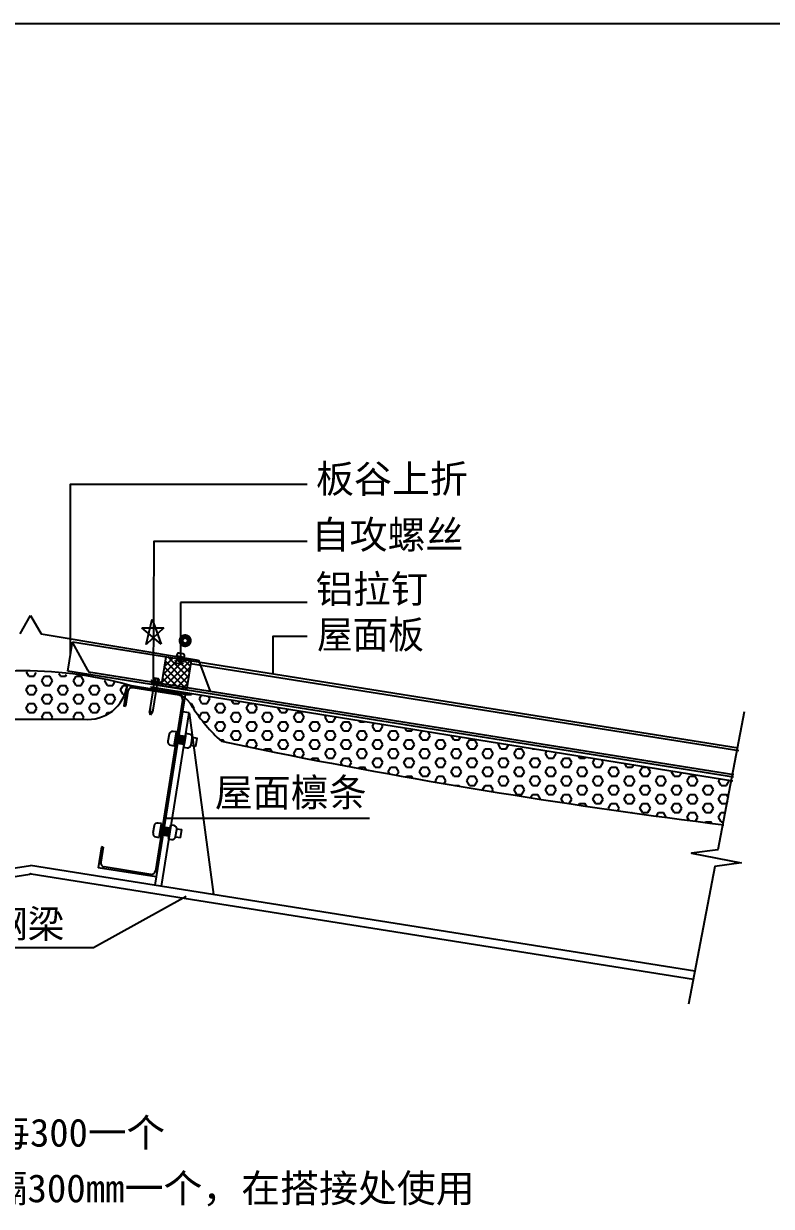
# Model space of a CAD drawing. Extents: x 1680110 to 2520911, y 137232 to 777463.
# Drawn here: x 2383927 to 2390605, y 189677 to 200232 of the extents above; entities that cross this region are included whole.
import ezdxf
from ezdxf.enums import TextEntityAlignment as Align

# ---------------------------------------------------------------- set-up
doc = ezdxf.new("R2010")
doc.units = 0
doc.header["$LTSCALE"] = 1000
doc.header["$MEASUREMENT"] = 0
doc.linetypes.add('17', pattern=[549.31636, 366.210907, -183.105453])
for name, color, linetype in [('2048', 7, 'Continuous'), ('PUB_TEXT', 7, 'Continuous'), ('图框外框__细线', 253, 'Continuous'), ('尺寸线及数字', 7, 'Continuous'), ('层1000', 7, 'Continuous'), ('折断线', 7, 'Continuous')]:
    doc.layers.add(name, color=color, linetype=linetype)
doc.styles.add('宋体', font='')
doc.styles.get('宋体').set_extended_font_data('NSimSun')

# ---------------------------------------------------------------- blocks, each defined once
blk = doc.blocks.new('jxchzewdsf')
at = {"layer": '2048'}
for p, q in [((683972, 86673.1), (682841.9, 86673.1)), ((682841.9, 86673.1), (682841.9, 86171.6)), ((681835.6, 86060.3), (681877, 86319.6)), ((687821.5, 85373.5), (681877, 86319.6)), ((687780, 85114.5), (681835.6, 86060.3)), ((682708.2, 84749.4), (684530, 84749.4)), ((682065.2, 83594.7), (682892.1, 84053.6)), ((681048.4, 83594.7), (682065.2, 83594.7))]:
    blk.add_line(p, q, dxfattribs=at)
at = {"layer": '2048', "color": 1}
for p, q in [((681408.6, 86395.4), (681502.7, 86557.4)), ((681502.7, 86557.4), (681596.7, 86395.4)), ((681596.7, 86395.4), (683001.5, 86161.1)), ((683001.5, 86161.1), (683107.5, 85880.6))]:
    blk.add_line(p, q, dxfattribs=at)
at = {"layer": '2048', "color": 6}
for p, q in [((682535.4, 86300.1), (682589.5, 86525.5)), ((682589.5, 86525.5), (682670.7, 86301.6)), ((682495.7, 86448.1), (682693.5, 86448.1)), ((682670.7, 86301.6), (682497.9, 86447.8)), ((682693.5, 86448.1), (682535.4, 86300.1)), ((681487.9, 86016.5), (681467.1, 86052)), ((681534.7, 86016.5), (681554.1, 86050.4)), ((681768.9, 86016.5), (681755.6, 86039.1)), ((681815.7, 86016.5), (681825.1, 86032.9)), ((681464.5, 85894.7), (681487.9, 85935.3)), ((681487.9, 86016.5), (681534.7, 86016.5)), ((681487.9, 85935.3), (681534.7, 85935.3)), ((681558.2, 85894.7), (681534.7, 85935.3)), ((681604.6, 85975.9), (681628.2, 86016.5)), ((681628.2, 85935.3), (681604.6, 85975.9)), ((681628.2, 86016.5), (681675.1, 86016.5)), ((681628.2, 85935.3), (681675.1, 85935.3)), ((681698.4, 85975.9), (681675.1, 86016.5)), ((681675.1, 85935.3), (681698.4, 85975.9)), ((681745.4, 85894.7), (681768.9, 85935.3)), ((681768.9, 86016.5), (681815.7, 86016.5)), ((681768.9, 85935.3), (681815.7, 85935.3)), ((681839, 85894.7), (681815.7, 85935.3)), ((681885.9, 85975.9), (681909.2, 86016.5)), ((681909.2, 85935.3), (681885.9, 85975.9)), ((681909.2, 86016.5), (681956.1, 86016.5)), ((681909.2, 85935.3), (681956.1, 85935.3)), ((681979.6, 85975.9), (681956.1, 86016.5)), ((681956.1, 85935.3), (681979.6, 85975.9)), ((682026.5, 85894.7), (682049.9, 85935.3)), ((682049.9, 85935.3), (682096.7, 85935.3)), ((682120.2, 85894.7), (682096.7, 85935.3)), ((682166.9, 85975.9), (682170.9, 85982.4)), ((682190.2, 85935.3), (682166.9, 85975.9)), ((682190.2, 85935.3), (682237.2, 85935.3)), ((682237.2, 85935.3), (682254.6, 85965.3)), ((682307.5, 85894.7), (682331, 85935.3)), ((682331, 85935.3), (682365.7, 85935.3)), ((681487.9, 85854.1), (681464.5, 85894.7)), ((681487.9, 85854.1), (681534.7, 85854.1)), ((681534.7, 85854.1), (681558.2, 85894.7)), ((681604.6, 85813.4), (681628.2, 85854.1)), ((681628.2, 85854.1), (681675.1, 85854.1)), ((681698.4, 85813.4), (681675.1, 85854.1)), ((681768.9, 85854.1), (681745.4, 85894.7)), ((681768.9, 85854.1), (681815.7, 85854.1)), ((681815.7, 85854.1), (681839, 85894.7)), ((681885.9, 85813.4), (681909.2, 85854.1)), ((681909.2, 85854.1), (681956.1, 85854.1)), ((681979.6, 85813.4), (681956.1, 85854.1)), ((682049.9, 85854.1), (682026.5, 85894.7)), ((682049.9, 85854.1), (682096.7, 85854.1)), ((682096.7, 85854.1), (682120.2, 85894.7)), ((682166.9, 85813.4), (682190.2, 85854.1)), ((682190.2, 85854.1), (682237.2, 85854.1)), ((682260.6, 85813.4), (682237.2, 85854.1)), ((682331, 85854.1), (682307.5, 85894.7)), ((682331, 85854.1), (682344.5, 85854.1)), ((687773.4, 85080.8), (682574, 85920.4)), ((682682.5, 85894.7), (682677.4, 85903.6)), ((682677.7, 85886.9), (682682.5, 85894.7)), ((682893.1, 85854.1), (682883.6, 85870.3)), ((682893.1, 85854.1), (682939.9, 85854.1)), ((682939.9, 85854.1), (682943.6, 85860.6)), ((683010.4, 85813.4), (683029.4, 85846.8)), ((683104.1, 85813.4), (683090.2, 85836.9)), ((681464.5, 85732.2), (681487.9, 85772.8)), ((681487.9, 85691.8), (681464.5, 85732.2)), ((681487.9, 85772.8), (681534.7, 85772.8)), ((681558.2, 85732.2), (681534.7, 85772.8)), ((681534.7, 85691.8), (681558.2, 85732.2)), ((681628.2, 85772.8), (681604.6, 85813.4)), ((681628.2, 85772.8), (681675.1, 85772.8)), ((681675.1, 85772.8), (681698.4, 85813.4)), ((681745.4, 85732.2), (681768.9, 85772.8)), ((681768.9, 85691.8), (681745.4, 85732.2)), ((681768.9, 85772.8), (681815.7, 85772.8)), ((681839, 85732.2), (681815.7, 85772.8)), ((681815.7, 85691.8), (681839, 85732.2)), ((681909.2, 85772.8), (681885.9, 85813.4)), ((681909.2, 85772.8), (681956.1, 85772.8)), ((681956.1, 85772.8), (681979.6, 85813.4)), ((682026.5, 85732.2), (682049.9, 85772.8)), ((682049.9, 85691.8), (682026.5, 85732.2)), ((682049.9, 85772.8), (682096.7, 85772.8)), ((682120.2, 85732.2), (682096.7, 85772.8)), ((682096.7, 85691.8), (682120.2, 85732.2)), ((682190.2, 85772.8), (682166.9, 85813.4)), ((682190.2, 85772.8), (682237.2, 85772.8)), ((682237.2, 85772.8), (682260.6, 85813.4)), ((682930, 85772.8), (682939.9, 85772.8)), ((682963.5, 85732.2), (682939.9, 85772.8)), ((682959.5, 85725.4), (682963.5, 85732.2)), ((683033.6, 85772.8), (683010.4, 85813.4)), ((683033.6, 85772.8), (683080.6, 85772.8)), ((683080.6, 85772.8), (683104.1, 85813.4)), ((683151, 85732.2), (683174.4, 85772.8)), ((683174.4, 85691.8), (683151, 85732.2)), ((683174.4, 85772.8), (683221.1, 85772.8)), ((683244.5, 85732.2), (683221.1, 85772.8)), ((683221.1, 85691.8), (683244.5, 85732.2)), ((683314.9, 85772.8), (683297.2, 85803.6)), ((683314.9, 85772.8), (683361.7, 85772.8)), ((683361.7, 85772.8), (683372.4, 85791.6)), ((683432, 85732.2), (683455.5, 85772.8)), ((683455.5, 85691.8), (683432, 85732.2)), ((683455.5, 85772.8), (683486.7, 85772.8)), ((683502.4, 85691.8), (683525.7, 85732.2)), ((683525.7, 85732.2), (683503.9, 85770)), ((683713, 85732.2), (683715.2, 85736)), ((683736.5, 85691.8), (683713, 85732.2)), ((683783.4, 85691.8), (683800.7, 85722.1)), ((681487.9, 85691.8), (681534.7, 85691.8)), ((681604.6, 85651.2), (681628.2, 85691.8)), ((681615.2, 85633.2), (681604.6, 85651.2)), ((681628.2, 85691.8), (681675.1, 85691.8)), ((681698.4, 85651.2), (681675.1, 85691.8)), ((681688.2, 85633.2), (681698.4, 85651.2)), ((681768.9, 85691.8), (681815.7, 85691.8)), ((681885.9, 85651.2), (681909.2, 85691.8)), ((681896.1, 85633.2), (681885.9, 85651.2)), ((681909.2, 85691.8), (681956.1, 85691.8)), ((681979.6, 85651.2), (681956.1, 85691.8)), ((681969.2, 85633.3), (681979.6, 85651.2)), ((682049.9, 85691.8), (682096.7, 85691.8)), ((682178.2, 85670.7), (682190.2, 85691.8)), ((682190.2, 85691.8), (682213.7, 85691.8)), ((683010.6, 85652.1), (683033.6, 85691.8)), ((683033.6, 85691.8), (683080.6, 85691.8)), ((683043, 85610.6), (683080.6, 85610.6)), ((683104.1, 85651.2), (683080.6, 85691.8)), ((683080.6, 85610.6), (683104.1, 85651.2)), ((683151, 85569.9), (683174.4, 85610.6)), ((683174.4, 85691.8), (683221.1, 85691.8)), ((683174.4, 85610.6), (683221.1, 85610.6)), ((683244.5, 85569.9), (683221.1, 85610.6)), ((683291.4, 85651.2), (683314.9, 85691.8)), ((683314.9, 85610.6), (683291.4, 85651.2)), ((683314.9, 85691.8), (683361.7, 85691.8)), ((683314.9, 85610.6), (683361.7, 85610.6)), ((683385.1, 85651.2), (683361.7, 85691.8)), ((683361.7, 85610.6), (683385.1, 85651.2)), ((683432, 85569.9), (683455.5, 85610.6)), ((683455.5, 85691.8), (683502.4, 85691.8)), ((683455.5, 85610.6), (683502.4, 85610.6)), ((683525.7, 85569.9), (683502.4, 85610.6)), ((683572.6, 85651.2), (683595.9, 85691.8)), ((683595.9, 85610.6), (683572.6, 85651.2)), ((683595.9, 85691.8), (683642.7, 85691.8)), ((683595.9, 85610.6), (683642.7, 85610.6)), ((683666.2, 85651.2), (683642.7, 85691.8)), ((683642.7, 85610.6), (683666.2, 85651.2)), ((683713, 85569.9), (683736.5, 85610.6)), ((683736.5, 85691.8), (683783.4, 85691.8)), ((683736.5, 85610.6), (683783.4, 85610.6)), ((683806.7, 85569.9), (683783.4, 85610.6)), ((683853.6, 85651.2), (683877, 85691.8)), ((683877, 85610.6), (683853.6, 85651.2)), ((683877, 85691.8), (683923.7, 85691.8)), ((683877, 85610.6), (683923.7, 85610.6)), ((683947.2, 85651.2), (683923.7, 85691.8)), ((683923.7, 85610.6), (683947.2, 85651.2)), ((683994.1, 85569.9), (684017.5, 85610.6)), ((684017.5, 85610.6), (684064.5, 85610.6)), ((684087.9, 85569.9), (684064.5, 85610.6)), ((684134.7, 85651.2), (684143.6, 85666.8)), ((684158.2, 85610.6), (684134.7, 85651.2)), ((684158.2, 85610.6), (684205, 85610.6)), ((684205, 85610.6), (684228.2, 85651.2)), ((684228.2, 85651.2), (684227.1, 85653.3)), ((684275.1, 85569.9), (684298.4, 85610.6)), ((684298.4, 85610.6), (684345.4, 85610.6)), ((684368.9, 85569.9), (684345.4, 85610.6)), ((684439.1, 85610.6), (684433.6, 85619.9)), ((684439.1, 85610.6), (684485.9, 85610.6)), ((684485.9, 85610.6), (684486.5, 85611.4)), ((683174.4, 85529.4), (683151, 85569.9)), ((683174.4, 85529.4), (683221.1, 85529.4)), ((683221.1, 85529.4), (683244.5, 85569.9)), ((683291.4, 85488.8), (683314.9, 85529.4)), ((683314.9, 85529.4), (683361.7, 85529.4)), ((683385.1, 85488.8), (683361.7, 85529.4)), ((683455.5, 85529.4), (683432, 85569.9)), ((683455.5, 85529.4), (683502.4, 85529.4)), ((683502.4, 85529.4), (683525.7, 85569.9)), ((683572.6, 85488.8), (683595.9, 85529.4)), ((683595.9, 85529.4), (683642.7, 85529.4)), ((683666.2, 85488.8), (683642.7, 85529.4)), ((683736.5, 85529.4), (683713, 85569.9)), ((683736.5, 85529.4), (683783.4, 85529.4)), ((683783.4, 85529.4), (683806.7, 85569.9)), ((683853.6, 85488.8), (683877, 85529.4)), ((683877, 85529.4), (683923.7, 85529.4)), ((683947.2, 85488.8), (683923.7, 85529.4)), ((684017.5, 85529.4), (683994.1, 85569.9)), ((684017.5, 85529.4), (684064.5, 85529.4)), ((684064.5, 85529.4), (684087.9, 85569.9)), ((684134.7, 85488.8), (684158.2, 85529.4)), ((684158.2, 85529.4), (684205, 85529.4)), ((684228.2, 85488.8), (684205, 85529.4)), ((684298.4, 85529.4), (684275.1, 85569.9)), ((684298.4, 85529.4), (684345.4, 85529.4)), ((684345.4, 85529.4), (684368.9, 85569.9)), ((684415.7, 85488.8), (684439.1, 85529.4)), ((684439.1, 85529.4), (684485.9, 85529.4)), ((684509.2, 85488.8), (684485.9, 85529.4)), ((684556.1, 85569.9), (684572.2, 85597.7)), ((684579.6, 85529.4), (684556.1, 85569.9)), ((684579.6, 85529.4), (684626.5, 85529.4)), ((684626.5, 85529.4), (684649.9, 85569.9)), ((684649.9, 85569.9), (684640.2, 85586.4)), ((684696.7, 85488.8), (684720.2, 85529.4)), ((684720.2, 85529.4), (684767.1, 85529.4)), ((684790.5, 85488.8), (684767.1, 85529.4)), ((684860.9, 85529.4), (684847, 85553.2)), ((684860.9, 85529.4), (684907.7, 85529.4)), ((684907.7, 85529.4), (684914.9, 85542.2)), ((684977.7, 85488.8), (685000.7, 85528.3)), ((685071.5, 85488.8), (685053.7, 85519.9)), ((683194.2, 85448.4), (683221.1, 85448.4)), ((683230.6, 85432.1), (683221.1, 85448.4)), ((683314.9, 85448.4), (683291.4, 85488.8)), ((683314.9, 85448.4), (683361.7, 85448.4)), ((683361.7, 85448.4), (683385.1, 85488.8)), ((683432, 85407.8), (683455.5, 85448.4)), ((683443.6, 85387.6), (683432, 85407.8)), ((683455.5, 85448.4), (683502.4, 85448.4)), ((683525.7, 85407.8), (683502.4, 85448.4)), ((683506.4, 85374.6), (683525.7, 85407.8)), ((683595.9, 85448.4), (683572.6, 85488.8)), ((683595.9, 85448.4), (683642.7, 85448.4)), ((683642.7, 85448.4), (683666.2, 85488.8)), ((683713, 85407.8), (683736.5, 85448.4)), ((683736.5, 85367.2), (683713, 85407.8)), ((683736.5, 85448.4), (683783.4, 85448.4)), ((683806.7, 85407.8), (683783.4, 85448.4)), ((683783.4, 85367.2), (683806.7, 85407.8)), ((683877, 85448.4), (683853.6, 85488.8)), ((683877, 85448.4), (683923.7, 85448.4)), ((683923.7, 85448.4), (683947.2, 85488.8)), ((683994.1, 85407.8), (684017.5, 85448.4)), ((684017.5, 85367.2), (683994.1, 85407.8)), ((684017.5, 85448.4), (684064.5, 85448.4)), ((684087.9, 85407.8), (684064.5, 85448.4)), ((684064.5, 85367.2), (684087.9, 85407.8)), ((684158.2, 85448.4), (684134.7, 85488.8)), ((684158.2, 85448.4), (684205, 85448.4)), ((684205, 85448.4), (684228.2, 85488.8)), ((684275.1, 85407.8), (684298.4, 85448.4)), ((684298.4, 85367.2), (684275.1, 85407.8)), ((684298.4, 85448.4), (684345.4, 85448.4)), ((684368.9, 85407.8), (684345.4, 85448.4)), ((684345.4, 85367.2), (684368.9, 85407.8)), ((684439.1, 85448.4), (684415.7, 85488.8)), ((684439.1, 85448.4), (684485.9, 85448.4)), ((684485.9, 85448.4), (684509.2, 85488.8)), ((684556.1, 85407.8), (684579.6, 85448.4)), ((684579.6, 85367.2), (684556.1, 85407.8)), ((684579.6, 85448.4), (684626.5, 85448.4)), ((684649.9, 85407.8), (684626.5, 85448.4)), ((684626.5, 85367.2), (684649.9, 85407.8)), ((684720.2, 85448.4), (684696.7, 85488.8)), ((684720.2, 85448.4), (684767.1, 85448.4)), ((684767.1, 85448.4), (684790.5, 85488.8)), ((684837.4, 85407.8), (684860.9, 85448.4)), ((684860.9, 85367.2), (684837.4, 85407.8)), ((684860.9, 85448.4), (684907.7, 85448.4)), ((684931, 85407.8), (684907.7, 85448.4)), ((684907.7, 85367.2), (684931, 85407.8)), ((685001.2, 85448.4), (684977.7, 85488.8)), ((685001.2, 85448.4), (685048.1, 85448.4)), ((685048.1, 85448.4), (685071.5, 85488.8)), ((685118.5, 85407.8), (685141.9, 85448.4)), ((685141.9, 85367.2), (685118.5, 85407.8)), ((685141.9, 85448.4), (685188.7, 85448.4)), ((685212.2, 85407.8), (685188.7, 85448.4)), ((685188.7, 85367.2), (685212.2, 85407.8)), ((685282.5, 85448.4), (685260.4, 85486.4)), ((685282.5, 85448.4), (685329.1, 85448.4)), ((685329.1, 85448.4), (685343.5, 85473.1)), ((685399.7, 85407.8), (685422.9, 85448.4)), ((685422.9, 85367.2), (685399.7, 85407.8)), ((685422.9, 85448.4), (685470, 85448.4)), ((685493.5, 85407.8), (685470, 85448.4)), ((685470, 85367.2), (685493.5, 85407.8)), ((685680.6, 85407.8), (685686.2, 85417.7)), ((685704.1, 85367.2), (685680.6, 85407.8)), ((685751, 85367.2), (685772, 85404.1)), ((683590.2, 85357.2), (683595.9, 85367.2)), ((683595.9, 85367.2), (683642.7, 85367.2)), ((683656.6, 85343.3), (683642.7, 85367.2)), ((683736.5, 85367.2), (683783.4, 85367.2)), ((683853.6, 85326.6), (683877, 85367.2)), ((683868.1, 85301.2), (683853.6, 85326.6)), ((683877, 85367.2), (683923.7, 85367.2)), ((683947.2, 85326.6), (683923.7, 85367.2)), ((683926.2, 85290), (683947.2, 85326.6)), ((684017.5, 85367.2), (684064.5, 85367.2)), ((684134.7, 85326.6), (684158.2, 85367.2)), ((684158.2, 85286), (684134.7, 85326.6)), ((684158.2, 85367.2), (684205, 85367.2)), ((684228.2, 85326.6), (684205, 85367.2)), ((684205, 85286), (684228.2, 85326.6)), ((684298.4, 85367.2), (684345.4, 85367.2)), ((684415.7, 85326.6), (684439.1, 85367.2)), ((684439.1, 85286), (684415.7, 85326.6)), ((684439.1, 85367.2), (684485.9, 85367.2)), ((684509.2, 85326.6), (684485.9, 85367.2)), ((684485.9, 85286), (684509.2, 85326.6)), ((684579.6, 85367.2), (684626.5, 85367.2)), ((684696.7, 85326.6), (684720.2, 85367.2)), ((684720.2, 85286), (684696.7, 85326.6)), ((684720.2, 85367.2), (684767.1, 85367.2)), ((684790.5, 85326.6), (684767.1, 85367.2)), ((684767.1, 85286), (684790.5, 85326.6)), ((684860.9, 85367.2), (684907.7, 85367.2)), ((684977.7, 85326.6), (685001.2, 85367.2)), ((685001.2, 85286), (684977.7, 85326.6)), ((685001.2, 85367.2), (685048.1, 85367.2)), ((685071.5, 85326.6), (685048.1, 85367.2)), ((685048.1, 85286), (685071.5, 85326.6)), ((685141.9, 85367.2), (685188.7, 85367.2)), ((685259, 85326.6), (685282.5, 85367.2)), ((685282.5, 85286), (685259, 85326.6)), ((685282.5, 85367.2), (685329.1, 85367.2)), ((685352.7, 85326.6), (685329.1, 85367.2)), ((685329.1, 85286), (685352.7, 85326.6)), ((685422.9, 85367.2), (685470, 85367.2)), ((685540.2, 85326.6), (685563.7, 85367.2)), ((685563.7, 85286), (685540.2, 85326.6)), ((685563.7, 85367.2), (685610.4, 85367.2)), ((685633.6, 85326.6), (685610.4, 85367.2)), ((685610.4, 85286), (685633.6, 85326.6)), ((685704.1, 85367.2), (685751, 85367.2)), ((685821.1, 85326.6), (685844.5, 85367.2)), ((685844.5, 85286), (685821.1, 85326.6)), ((685844.5, 85367.2), (685891.4, 85367.2)), ((685914.9, 85326.6), (685891.4, 85367.2)), ((685891.4, 85286), (685914.9, 85326.6)), ((685985.1, 85367.2), (685983.6, 85369.7)), ((685985.1, 85367.2), (685999.2, 85367.2)), ((686102.4, 85326.6), (686114.9, 85348.5)), ((686125.7, 85286), (686102.4, 85326.6)), ((686172.5, 85286), (686195.9, 85326.6)), ((686195.9, 85326.6), (686190.2, 85336.4)), ((686406.7, 85286), (686397, 85303.1)), ((686453.6, 85286), (686457.7, 85293.1)), ((684010.4, 85273.9), (684017.5, 85286)), ((684017.5, 85286), (684064.5, 85286)), ((684079.1, 85260.6), (684064.5, 85286)), ((684158.2, 85286), (684205, 85286)), ((684275.1, 85245.4), (684298.4, 85286)), ((684289.5, 85220.8), (684275.1, 85245.4)), ((684298.4, 85286), (684345.4, 85286)), ((684368.9, 85245.4), (684345.4, 85286)), ((684348.4, 85209.8), (684368.9, 85245.4)), ((684432.9, 85194.2), (684439.1, 85204.9)), ((684439.1, 85286), (684485.9, 85286)), ((684439.1, 85204.9), (684485.9, 85204.9)), ((684499.2, 85182.2), (684485.9, 85204.9)), ((684556.1, 85245.4), (684579.6, 85286)), ((684579.6, 85204.9), (684556.1, 85245.4)), ((684579.6, 85286), (684626.5, 85286)), ((684579.6, 85204.9), (684626.5, 85204.9)), ((684649.9, 85245.4), (684626.5, 85286)), ((684626.5, 85204.9), (684649.9, 85245.4)), ((684696.7, 85164.4), (684720.2, 85204.9)), ((684720.2, 85286), (684767.1, 85286)), ((684720.2, 85204.9), (684767.1, 85204.9)), ((684790.5, 85164.4), (684767.1, 85204.9)), ((684837.4, 85245.4), (684860.9, 85286)), ((684860.9, 85204.9), (684837.4, 85245.4)), ((684860.9, 85286), (684907.7, 85286)), ((684860.9, 85204.9), (684907.7, 85204.9)), ((684931, 85245.4), (684907.7, 85286)), ((684907.7, 85204.9), (684931, 85245.4)), ((684977.7, 85164.4), (685001.2, 85204.9)), ((685001.2, 85286), (685048.1, 85286)), ((685001.2, 85204.9), (685048.1, 85204.9)), ((685071.5, 85164.4), (685048.1, 85204.9)), ((685118.5, 85245.4), (685141.9, 85286)), ((685141.9, 85204.9), (685118.5, 85245.4)), ((685141.9, 85286), (685188.7, 85286)), ((685141.9, 85204.9), (685188.7, 85204.9)), ((685212.2, 85245.4), (685188.7, 85286)), ((685188.7, 85204.9), (685212.2, 85245.4)), ((685259, 85164.4), (685282.5, 85204.9)), ((685282.5, 85286), (685329.1, 85286)), ((685282.5, 85204.9), (685329.1, 85204.9)), ((685352.7, 85164.4), (685329.1, 85204.9)), ((685399.7, 85245.4), (685422.9, 85286)), ((685422.9, 85204.9), (685399.7, 85245.4)), ((685422.9, 85286), (685470, 85286)), ((685422.9, 85204.9), (685470, 85204.9)), ((685493.5, 85245.4), (685470, 85286)), ((685470, 85204.9), (685493.5, 85245.4)), ((685540.2, 85164.4), (685563.7, 85204.9)), ((685563.7, 85286), (685610.4, 85286)), ((685563.7, 85204.9), (685610.4, 85204.9)), ((685633.6, 85164.4), (685610.4, 85204.9)), ((685680.6, 85245.4), (685704.1, 85286)), ((685704.1, 85204.9), (685680.6, 85245.4)), ((685704.1, 85286), (685751, 85286)), ((685704.1, 85204.9), (685751, 85204.9)), ((685774.4, 85245.4), (685751, 85286)), ((685751, 85204.9), (685774.4, 85245.4)), ((685821.1, 85164.4), (685844.5, 85204.9)), ((685844.5, 85286), (685891.4, 85286)), ((685844.5, 85204.9), (685891.4, 85204.9)), ((685914.9, 85164.4), (685891.4, 85204.9)), ((685961.7, 85245.4), (685985.1, 85286)), ((685985.1, 85204.9), (685961.7, 85245.4)), ((685985.1, 85286), (686032, 85286)), ((685985.1, 85204.9), (686032, 85204.9)), ((686055.5, 85245.4), (686032, 85286)), ((686032, 85204.9), (686055.5, 85245.4)), ((686102.4, 85164.4), (686125.7, 85204.9)), ((686125.7, 85286), (686172.5, 85286)), ((686125.7, 85204.9), (686172.5, 85204.9)), ((686195.9, 85164.4), (686172.5, 85204.9)), ((686242.7, 85245.4), (686266.2, 85286)), ((686266.2, 85204.9), (686242.7, 85245.4)), ((686266.2, 85286), (686313, 85286)), ((686266.2, 85204.9), (686313, 85204.9)), ((686336.5, 85245.4), (686313, 85286)), ((686313, 85204.9), (686336.5, 85245.4)), ((686383.4, 85164.4), (686406.7, 85204.9)), ((686406.7, 85286), (686453.6, 85286)), ((686406.7, 85204.9), (686453.6, 85204.9)), ((686477, 85164.4), (686453.6, 85204.9)), ((686523.7, 85245.4), (686543.5, 85279.3)), ((686547.4, 85204.9), (686523.7, 85245.4)), ((686547.4, 85204.9), (686594.2, 85204.9)), ((686594.2, 85204.9), (686617.5, 85245.4)), ((686617.5, 85245.4), (686603.6, 85269.7)), ((686664.5, 85164.4), (686687.9, 85204.9)), ((686687.9, 85204.9), (686734.7, 85204.9)), ((686758.2, 85164.4), (686734.7, 85204.9)), ((686828.5, 85204.9), (686810.4, 85236.4)), ((686828.5, 85204.9), (686875.1, 85204.9)), ((686875.1, 85204.9), (686886.2, 85223.9)), ((686945.4, 85164.4), (686968.9, 85204.9)), ((686968.9, 85204.9), (687004.1, 85204.9)), ((687039.1, 85164.4), (687016.9, 85202.8)), ((684708.4, 85144.2), (684696.7, 85164.4)), ((684772.2, 85132.8), (684790.5, 85164.4)), ((684857.2, 85117.6), (684860.9, 85123.9)), ((684860.9, 85123.9), (684907.7, 85123.9)), ((684917.1, 85107.2), (684907.7, 85123.9)), ((685001.2, 85123.9), (684977.7, 85164.4)), ((685001.2, 85123.9), (685048.1, 85123.9)), ((685048.1, 85123.9), (685071.5, 85164.4)), ((685118.5, 85083.2), (685141.9, 85123.9)), ((685125.5, 85070.8), (685118.5, 85083.2)), ((685141.9, 85123.9), (685188.7, 85123.9)), ((685212.2, 85083.2), (685188.7, 85123.9)), ((685197.9, 85058.8), (685212.2, 85083.2)), ((685282.5, 85123.9), (685259, 85164.4)), ((685282.5, 85123.9), (685329.1, 85123.9)), ((685329.1, 85123.9), (685352.7, 85164.4)), ((685399.7, 85083.2), (685422.9, 85123.9)), ((685422.9, 85042.6), (685399.7, 85083.2)), ((685422.9, 85123.9), (685470, 85123.9)), ((685493.5, 85083.2), (685470, 85123.9)), ((685470, 85042.6), (685493.5, 85083.2)), ((685563.7, 85123.9), (685540.2, 85164.4)), ((685563.7, 85123.9), (685610.4, 85123.9)), ((685610.4, 85123.9), (685633.6, 85164.4)), ((685680.6, 85083.2), (685704.1, 85123.9)), ((685704.1, 85042.6), (685680.6, 85083.2)), ((685704.1, 85123.9), (685751, 85123.9)), ((685774.4, 85083.2), (685751, 85123.9)), ((685751, 85042.6), (685774.4, 85083.2)), ((685844.5, 85123.9), (685821.1, 85164.4)), ((685844.5, 85123.9), (685891.4, 85123.9)), ((685891.4, 85123.9), (685914.9, 85164.4)), ((685961.7, 85083.2), (685985.1, 85123.9)), ((685985.1, 85042.6), (685961.7, 85083.2)), ((685985.1, 85123.9), (686032, 85123.9)), ((686055.5, 85083.2), (686032, 85123.9)), ((686032, 85042.6), (686055.5, 85083.2)), ((686125.7, 85123.9), (686102.4, 85164.4)), ((686125.7, 85123.9), (686172.5, 85123.9)), ((686172.5, 85123.9), (686195.9, 85164.4)), ((686242.7, 85083.2), (686266.2, 85123.9)), ((686266.2, 85042.6), (686242.7, 85083.2)), ((686266.2, 85123.9), (686313, 85123.9)), ((686336.5, 85083.2), (686313, 85123.9)), ((686313, 85042.6), (686336.5, 85083.2)), ((686406.7, 85123.9), (686383.4, 85164.4)), ((686406.7, 85123.9), (686453.6, 85123.9)), ((686453.6, 85123.9), (686477, 85164.4)), ((686523.7, 85083.2), (686547.4, 85123.9)), ((686547.4, 85042.6), (686523.7, 85083.2)), ((686547.4, 85123.9), (686594.2, 85123.9)), ((686617.5, 85083.2), (686594.2, 85123.9)), ((686594.2, 85042.6), (686617.5, 85083.2)), ((686687.9, 85123.9), (686664.5, 85164.4)), ((686687.9, 85123.9), (686734.7, 85123.9)), ((686734.7, 85123.9), (686758.2, 85164.4)), ((686805, 85083.2), (686828.5, 85123.9)), ((686828.5, 85042.6), (686805, 85083.2)), ((686828.5, 85123.9), (686875.1, 85123.9)), ((686898.7, 85083.2), (686875.1, 85123.9)), ((686875.1, 85042.6), (686898.7, 85083.2)), ((686968.9, 85123.9), (686945.4, 85164.4)), ((686968.9, 85123.9), (687015.7, 85123.9)), ((687015.7, 85123.9), (687039.1, 85164.4)), ((687085.9, 85083.2), (687109.5, 85123.9)), ((687109.5, 85042.6), (687085.9, 85083.2)), ((687109.5, 85123.9), (687156.4, 85123.9)), ((687179.6, 85083.2), (687156.4, 85123.9)), ((687156.4, 85042.6), (687179.6, 85083.2)), ((687226.5, 85164.4), (687229.1, 85168.7)), ((687249.9, 85123.9), (687226.5, 85164.4)), ((687249.9, 85123.9), (687296.7, 85123.9)), ((687296.7, 85123.9), (687314.9, 85154.7)), ((687367.1, 85083.2), (687390.5, 85123.9)), ((687390.5, 85042.6), (687367.1, 85083.2)), ((687390.5, 85123.9), (687437.4, 85123.9)), ((687460.9, 85083.2), (687437.4, 85123.9)), ((687437.4, 85042.6), (687460.9, 85083.2)), ((687648.1, 85083.2), (687657.5, 85099.4)), ((687671.5, 85042.6), (687648.1, 85083.2)), ((687718.5, 85042.6), (687741.9, 85083.2)), ((687741.9, 85083.2), (687740.2, 85086)), ((685292.1, 85042.6), (685329.1, 85042.6)), ((685333.2, 85035.6), (685329.1, 85042.6)), ((685422.9, 85042.6), (685470, 85042.6)), ((685540.2, 85002), (685563.7, 85042.6)), ((685540.5, 85001.3), (685540.2, 85002)), ((685563.7, 85042.6), (685610.4, 85042.6)), ((685633.6, 85002), (685610.4, 85042.6)), ((685625.4, 84987.6), (685633.6, 85002)), ((685704.1, 85042.6), (685751, 85042.6)), ((685821.1, 85002), (685844.5, 85042.6)), ((685844.5, 84961.4), (685821.1, 85002)), ((685844.5, 85042.6), (685891.4, 85042.6)), ((685914.9, 85002), (685891.4, 85042.6)), ((685891.4, 84961.4), (685914.9, 85002)), ((685985.1, 85042.6), (686032, 85042.6)), ((686102.4, 85002), (686125.7, 85042.6)), ((686125.7, 84961.4), (686102.4, 85002)), ((686125.7, 85042.6), (686172.5, 85042.6)), ((686195.9, 85002), (686172.5, 85042.6)), ((686172.5, 84961.4), (686195.9, 85002)), ((686266.2, 85042.6), (686313, 85042.6)), ((686383.4, 85002), (686406.7, 85042.6)), ((686406.7, 84961.4), (686383.4, 85002)), ((686406.7, 85042.6), (686453.6, 85042.6)), ((686477, 85002), (686453.6, 85042.6)), ((686453.6, 84961.4), (686477, 85002)), ((686547.4, 85042.6), (686594.2, 85042.6)), ((686664.5, 85002), (686687.9, 85042.6)), ((686687.9, 84961.4), (686664.5, 85002)), ((686687.9, 85042.6), (686734.7, 85042.6)), ((686758.2, 85002), (686734.7, 85042.6)), ((686734.7, 84961.4), (686758.2, 85002)), ((686828.5, 85042.6), (686875.1, 85042.6)), ((686945.4, 85002), (686968.9, 85042.6)), ((686968.9, 84961.4), (686945.4, 85002)), ((686968.9, 85042.6), (687015.7, 85042.6)), ((687039.1, 85002), (687015.7, 85042.6)), ((687015.7, 84961.4), (687039.1, 85002)), ((687109.5, 85042.6), (687156.4, 85042.6)), ((687226.5, 85002), (687249.9, 85042.6)), ((687249.9, 84961.4), (687226.5, 85002)), ((687249.9, 85042.6), (687296.7, 85042.6)), ((687320.2, 85002), (687296.7, 85042.6)), ((687296.7, 84961.4), (687320.2, 85002)), ((687390.5, 85042.6), (687437.4, 85042.6)), ((687507.7, 85002), (687531.1, 85042.6)), ((687531.1, 84961.4), (687507.7, 85002)), ((687531.1, 85042.6), (687577.7, 85042.6)), ((687601.2, 85002), (687577.7, 85042.6)), ((687577.7, 84961.4), (687601.2, 85002)), ((687671.5, 85042.6), (687718.5, 85042.6)), ((685844.5, 84961.4), (685891.4, 84961.4)), ((685968.5, 84932.8), (685985.1, 84961.4)), ((685985.1, 84961.4), (686032, 84961.4)), ((686055.5, 84920.8), (686032, 84961.4)), ((686054.4, 84919.2), (686055.5, 84920.8)), ((686125.7, 84961.4), (686172.5, 84961.4)), ((686242.7, 84920.8), (686266.2, 84961.4)), ((686262.2, 84887.6), (686242.7, 84920.8)), ((686266.2, 84961.4), (686313, 84961.4)), ((686310.4, 84880.4), (686313, 84880.4)), ((686336.5, 84920.8), (686313, 84961.4)), ((686313, 84880.4), (686336.5, 84920.8)), ((686399.2, 84867.2), (686406.7, 84880.4)), ((686406.7, 84961.4), (686453.6, 84961.4)), ((686406.7, 84880.4), (686453.6, 84880.4)), ((686467.1, 84857.2), (686453.6, 84880.4)), ((686523.7, 84920.8), (686547.4, 84961.4)), ((686547.4, 84880.4), (686523.7, 84920.8)), ((686547.4, 84961.4), (686594.2, 84961.4)), ((686547.4, 84880.4), (686594.2, 84880.4)), ((686617.5, 84920.8), (686594.2, 84961.4)), ((686594.2, 84880.4), (686617.5, 84920.8)), ((686664.5, 84839.9), (686687.9, 84880.4)), ((686687.9, 84961.4), (686734.7, 84961.4)), ((686687.9, 84880.4), (686734.7, 84880.4)), ((686758.2, 84839.8), (686734.7, 84880.4)), ((686805, 84920.8), (686828.5, 84961.4)), ((686828.5, 84880.4), (686805, 84920.8)), ((686828.5, 84961.4), (686875.1, 84961.4)), ((686828.5, 84880.4), (686875.1, 84880.4)), ((686898.7, 84920.8), (686875.1, 84961.4)), ((686875.1, 84880.4), (686898.7, 84920.8)), ((686945.4, 84839.9), (686968.9, 84880.4)), ((686968.9, 84961.4), (687015.7, 84961.4)), ((686968.9, 84880.4), (687015.7, 84880.4)), ((687039.1, 84839.8), (687015.7, 84880.4)), ((687085.9, 84920.8), (687109.5, 84961.4)), ((687109.5, 84880.4), (687085.9, 84920.8)), ((687109.5, 84961.4), (687156.4, 84961.4)), ((687109.5, 84880.4), (687156.4, 84880.4)), ((687179.6, 84920.8), (687156.4, 84961.4)), ((687156.4, 84880.4), (687179.6, 84920.8)), ((687226.5, 84839.9), (687249.9, 84880.4)), ((687249.9, 84961.4), (687296.7, 84961.4)), ((687249.9, 84880.4), (687296.7, 84880.4)), ((687320.2, 84839.8), (687296.7, 84880.4)), ((687367.1, 84920.8), (687390.5, 84961.4)), ((687390.5, 84880.4), (687367.1, 84920.8)), ((687390.5, 84961.4), (687437.4, 84961.4)), ((687390.5, 84880.4), (687437.4, 84880.4)), ((687460.9, 84920.8), (687437.4, 84961.4)), ((687437.4, 84880.4), (687460.9, 84920.8)), ((687507.7, 84839.9), (687531.1, 84880.4)), ((687531.1, 84961.4), (687577.7, 84961.4)), ((687531.1, 84880.4), (687577.7, 84880.4)), ((687601.2, 84839.8), (687577.7, 84880.4)), ((687648.1, 84920.8), (687671.5, 84961.4)), ((687671.5, 84880.4), (687648.1, 84920.8)), ((687671.5, 84961.4), (687718.5, 84961.4)), ((687671.5, 84880.4), (687718.5, 84880.4)), ((687735.9, 84931.3), (687718.5, 84961.4)), ((687718.5, 84880.4), (687729.6, 84900.1)), ((686671.5, 84827.4), (686664.5, 84839.8)), ((686745, 84816.8), (686758.2, 84839.9)), ((686869.5, 84799.4), (686875.1, 84799.4)), ((686875.7, 84798.4), (686875.1, 84799.4)), ((686968.9, 84799.4), (686945.4, 84839.8)), ((686968.9, 84799.4), (687015.7, 84799.4)), ((687015.7, 84799.4), (687039.1, 84839.9)), ((687091.6, 84768.4), (687109.5, 84799.4)), ((687109.5, 84799.4), (687156.4, 84799.4)), ((687179.6, 84758.8), (687156.4, 84799.4)), ((687249.9, 84799.4), (687226.5, 84839.8)), ((687249.9, 84799.4), (687296.7, 84799.4)), ((687296.7, 84799.4), (687320.2, 84839.9)), ((687367.1, 84758.8), (687390.5, 84799.4)), ((687390.5, 84799.4), (687437.4, 84799.4)), ((687460.9, 84758.8), (687437.4, 84799.4)), ((687531.1, 84799.4), (687507.7, 84839.8)), ((687531.1, 84799.4), (687577.7, 84799.4)), ((687577.7, 84799.4), (687601.2, 84839.9)), ((687648.1, 84758.8), (687671.5, 84799.4)), ((687671.5, 84799.4), (687710.4, 84799.4)), ((687178.6, 84756.7), (687179.6, 84758.8)), ((687384, 84729.4), (687367.1, 84758.8)), ((687439.9, 84722.3), (687460.9, 84758.8)), ((687527, 84711), (687531.1, 84718.1)), ((687531.1, 84718.1), (687577.7, 84718.1)), ((687586.5, 84703.3), (687577.7, 84718.1)), ((687671.5, 84718.1), (687648.1, 84758.8)), ((687671.5, 84718.1), (687694.7, 84718.1))]:
    blk.add_line(p, q, dxfattribs=at)
at = {"layer": '2048', "color": 6, "linetype": '17'}
for p, q in [((682013.7, 86069.7), (681877, 86319.6)), ((687784.7, 85136.4), (682040.5, 86050.4)), ((687827.7, 85349.6), (682932, 86128.6))]:
    blk.add_line(p, q, dxfattribs=at)
at = {"layer": '2048', "color": 24}
for p, q in [((682672.9, 85932.2), (682714.1, 86191.1)), ((682714.1, 86191.1), (682936.2, 86155.9)), ((682936.2, 86155.9), (682895, 85896.6)), ((682895, 85896.6), (682672.9, 85932.2)), ((682441.4, 85920.4), (682479.6, 85920.4)), ((681098.7, 85632.8), (681974.7, 85633.3)), ((683207, 85436.9), (683693.9, 85335.3))]:
    blk.add_line(p, q, dxfattribs=at)
at = {"layer": '2048', "color": 4}
for p, q in [((682798.4, 86149.9), (682800.1, 86159.8)), ((682800.1, 86159.8), (682867.7, 86147.8)), ((682808.6, 86208.5), (682807.2, 86198.9)), ((682807.2, 86198.9), (682874.7, 86186.9)), ((682820.7, 86156.7), (682827.4, 86194.7)), ((682862.6, 86216.5), (682828.7, 86222.4)), ((682862.6, 86216.5), (682828.7, 86222.4)), ((682848.4, 86151.6), (682855.2, 86189.5)), ((682867.7, 86147.8), (682866.1, 86137.9)), ((682874.7, 86186.9), (682876.5, 86196.5)), ((682846.1, 86123.9), (682812.2, 86130)), ((682884, 85854.1), (682366, 85936.4)), ((682606, 85960.2), (682564.5, 85700.4)), ((682578.2, 85973.9), (682577.7, 85969.7)), ((682581.4, 85964.6), (682661.2, 85951.7)), ((682583.6, 85977.7), (682663.5, 85965)), ((682585.9, 85963.7), (682584.9, 85955.6)), ((682584.9, 85955.6), (682653, 85944.7)), ((682654.4, 85952.7), (682585.9, 85963.7)), ((682634.5, 85954.7), (682593.1, 85696.3)), ((682604.1, 85994.2), (682601.2, 85975)), ((682645, 85992.2), (682609.2, 85997.8)), ((682616.9, 85973.8), (682614.6, 85972.8)), ((682620, 85993.1), (682616.9, 85973.8)), ((682618.5, 85972.1), (682616.9, 85973.8)), ((682620, 85993), (682617.1, 85996.5)), ((682626.5, 85995), (682620, 85993)), ((682636.5, 85971.3), (682633.2, 85969.7)), ((682639.6, 85990.7), (682636.5, 85971.3)), ((682639.6, 85990.3), (682637.2, 85993.4)), ((682648.7, 85987.1), (682645.7, 85967.7)), ((682653, 85944.7), (682654.4, 85952.7)), ((682667.1, 85959.8), (682666.4, 85955.6)), ((682372.5, 85882.2), (682351.2, 85748.9)), ((682829.6, 85847.3), (682415.2, 85913.4)), ((682884, 85854.1), (682624.9, 84225.4)), ((682571.1, 85742.9), (682574.7, 85673.5)), ((682860.9, 85804.3), (682618.5, 84279.4)), ((682574.7, 85673.5), (682564.5, 85700.5)), ((682574.7, 85673.5), (682593.1, 85696.3)), ((682806, 85519.2), (682775.1, 85523.9)), ((682786.5, 85395.7), (682806, 85519.2)), ((682889.6, 85505.9), (682869.5, 85382.4)), ((682920.7, 85500.9), (682889.6, 85505.9)), ((682739.5, 85498.1), (682729.6, 85436.4)), ((682755.6, 85400.8), (682786.5, 85395.7)), ((682790.2, 85420.4), (682802.1, 85494.6)), ((682802.1, 85494.2), (682790.2, 85420.4)), ((682873.4, 85407.2), (682790.2, 85420.4)), ((682794.5, 85419.7), (682794.5, 85446.3)), ((682802.1, 85494.2), (682885.6, 85481.2)), ((682802.1, 85418.4), (682802.1, 85494.2)), ((682806.1, 85417.7), (682806.1, 85493.7)), ((682814, 85416.6), (682814, 85492.5)), ((682818.1, 85416.1), (682818.1, 85491.8)), ((682826, 85414.8), (682826, 85490.7)), ((682830, 85414.1), (682830, 85490)), ((682837.9, 85412.9), (682837.9, 85488.7)), ((682841.9, 85412.1), (682841.9, 85488)), ((682849.7, 85411), (682849.7, 85486.9)), ((682853.9, 85410.3), (682853.9, 85486.3)), ((682861.5, 85409), (682861.5, 85484.9)), ((682865.7, 85408.3), (682865.7, 85484.4)), ((682873.4, 85407.2), (682873.4, 85483.2)), ((682885.6, 85481.2), (682873.4, 85407.2)), ((682885.6, 85481.2), (682873.4, 85407.2)), ((682877.7, 85432.4), (682877.7, 85482.4)), ((682885.4, 85479.3), (682885.4, 85481.3)), ((682978.6, 85390.3), (682934.7, 85397.4)), ((682936.2, 85403.2), (682946.1, 85465)), ((682946.5, 85471.5), (682990.2, 85464.5)), ((682978.6, 85390.3), (682990.2, 85464.5)), ((682869.5, 85382.4), (682900.1, 85377.5)), ((682606, 84680.2), (682596.1, 84618.7)), ((682672.5, 84701.3), (682641.6, 84706.3)), ((682652.7, 84577.8), (682672.5, 84701.3)), ((682656.7, 84602.7), (682668.5, 84676.6)), ((682668.5, 84676.6), (682656.7, 84602.5)), ((682668.5, 84676.6), (682747.9, 84664.1)), ((682668.5, 84600.8), (682668.5, 84676.6)), ((682676.2, 84599.4), (682676.2, 84675.4)), ((682680.5, 84598.9), (682680.5, 84674.6)), ((682688, 84597.7), (682688, 84673.5)), ((682692.1, 84596.9), (682692.1, 84672.8)), ((682699.9, 84595.7), (682699.9, 84671.5)), ((682704.1, 84594.9), (682704.1, 84670.8)), ((682711.9, 84593.8), (682711.9, 84669.7)), ((682716.1, 84593.1), (682716.1, 84669.2)), ((682723.7, 84591.8), (682723.7, 84667.7)), ((682728, 84591.1), (682728, 84667.2)), ((682752, 84688.7), (682731.7, 84565.3)), ((682735.6, 84590), (682735.6, 84666.1)), ((682747.9, 84664.1), (682735.9, 84590)), ((682747.9, 84664.1), (682735.9, 84590)), ((682739.9, 84615.2), (682739.9, 84665.2)), ((682747.6, 84662.1), (682747.6, 84664.1)), ((682782.7, 84683.8), (682752, 84688.7)), ((682809, 84654.3), (682852.7, 84647.3)), ((682622, 84582.9), (682652.7, 84577.8)), ((682735.9, 84590), (682656.7, 84602.5)), ((682664.5, 84601.3), (682664.5, 84650.2)), ((682731.7, 84565.3), (682762.4, 84560.3)), ((682841, 84573.4), (682796.7, 84580.4)), ((682798.4, 84586.1), (682808.6, 84647.8)), ((682841, 84573.4), (682852.7, 84647.3)), ((682136.2, 84492.9), (682106.7, 84307.9)), ((682151, 84490.3), (682129.6, 84357.2)), ((682151, 84490.3), (682136.2, 84492.9)), ((682624.9, 84225.4), (682106.7, 84307.9)), ((682575.5, 84248.5), (682160.9, 84314.4))]:
    blk.add_line(p, q, dxfattribs=at)
at = {"layer": '2048'}
for points in [[(681859.9, 86215.7), (681859.9, 87731.3), (683972, 87731.3)], [(682601, 85960.6), (682605.6, 87221.5), (683972, 87221.5)], [(683669.7, 86034.9), (683669.7, 86373.5), (683972, 86373.5)]]:
    blk.add_lwpolyline(points, dxfattribs=at)
at = {"layer": '2048', "const_width": 45}
for points in [[(682882.9, 86370, 0.9948075), (682883.2, 86298, 0.9948075)], [(682883.2, 86297.8, 1.0051968), (682882.9, 86370.2, 1.0051968)]]:
    blk.add_lwpolyline(points, format="xyb", dxfattribs=at)
at = {"layer": '2048', "color": 4}
blk.add_lwpolyline([(682366, 85936.4), (682336.5, 85751.2), (682351.2, 85748.9)], dxfattribs=at)
at = {"layer": '2048'}
for centre, radius, start, end in [((682815.2, 86146.9), 17.3, 169.99202, 259.57459), ((682825.7, 86205.6), 17, 80.2427, 170.10488), ((682825.7, 86205.6), 17, 80.2427, 170.10488), ((682849.2, 86140.8), 17.2, 259.51801, 349.20109), ((682859.5, 86199.4), 17.2, 350.34991, 79.5558), ((682859.5, 86199.4), 17.2, 350.34991, 79.5558), ((681436.9, 82513.3), 3552, 73.57282, 106.4377), ((682046.5, 86087.6), 37.7, 208.24132, 260.85352), ((682015.2, 85985.2), 354.3, 263.41508, 352.5941), ((683572.9, 92458.8), 6633.1, 259.51463, 262.40455), ((682582, 85968.9), 4.32, 169.58397, 261.69434), ((682582.7, 85973.4), 4.46, 78.69007, 168.49344), ((682608.6, 85993.4), 4.5, 82.01068, 170.07377), ((682644.5, 85987.7), 4.29, 351.84042, 86.65806), ((682662.2, 85956.3), 4.67, 257.63752, 351.73445), ((682662.6, 85960.6), 4.56, 350.53769, 78.95906), ((682712.2, 85615.7), 268.6, 27.25677, 93.38858), ((684192.7, 86532.5), 1474, 212.58481, 228.02955), ((694820.2, 141551.5), 57306.7, 258.80439, 262.856758), ((681502.7, 84214.1), 37.5, 80.99265, 99.19959)]:
    blk.add_arc(centre, radius, start, end, dxfattribs=at)
at = {"layer": '2048', "color": 4}
for centre, radius, start, end in [((682409.2, 85876.2), 37.7, 80.65859, 170.87317), ((682824, 85810.3), 37.4, 350.73465, 80.75829), ((682770.2, 85493.3), 31, 80.94625, 171.29778), ((682915.5, 85469.9), 31, 350.81284, 80.49024), ((682760.4, 85431.4), 31.2, 170.79281, 260.99601), ((682905.5, 85408.2), 31.2, 260.09, 350.71647), ((682636.7, 84675.4), 31.3, 81.02738, 170.88598), ((682777.7, 84652.7), 31.3, 350.88599, 80.8012), ((682627, 84613.7), 31, 170.72741, 260.72742), ((682767.5, 84591.1), 31.2, 260.32087, 350.85771), ((682166.6, 84351.3), 37.5, 170.88331, 260.98145), ((682581.4, 84285.3), 37.4, 260.95136, 350.78196)]:
    blk.add_arc(centre, radius, start, end, dxfattribs=at)
at = {"layer": '2048'}
for points in [[(681860.9, 86215.7), (681859.9, 86209), (681858.6, 86215.7)], [(683670.9, 86034.9), (683669.7, 86028.2), (683668.5, 86034.9)], [(682602.1, 85960.6), (682601, 85954), (682599.7, 85960.6)]]:
    blk.add_solid(points, dxfattribs=at)
at = {"layer": '图框外框__细线'}
for p, q in [((682859.5, 85700.1), (682613, 84151.2)), ((682672.4, 84141.8), (682918.6, 85690.7)), ((682918.6, 85690.7), (682859.5, 85700.1)), ((682918.6, 85690.7), (683137.2, 84068)), ((675571.1, 83384.1), (681502.7, 84328.1)), ((675583.2, 83310.2), (681496.7, 84251.2)), ((687434.2, 83384.1), (681502.7, 84328.1)), ((687422.5, 83310.2), (681508.6, 84251.2))]:
    blk.add_line(p, q, dxfattribs=at)
at = {"layer": '层1000'}
for p, q in [((682678, 85964.1), (682879.1, 86165)), ((682689.5, 86034.9), (682827.4, 86173.1)), ((682700.7, 86105.9), (682776.2, 86181.3)), ((682701.2, 85927.5), (682930.5, 86156.7)), ((682904.1, 85953.1), (682707.5, 86149.6)), ((682711.9, 86176.7), (682724.7, 86189.5)), ((682912.2, 86004.4), (682727.7, 86189.1)), ((682920.4, 86055.9), (682798.4, 86177.7)), ((682928.6, 86107.4), (682869.5, 86166.6)), ((682831, 85907.1), (682691.4, 86046.5)), ((682895.9, 85901.6), (682699.7, 86098.1)), ((682752.7, 85919.2), (682926.2, 86093.1)), ((682689, 85929.4), (682674.9, 85943.7)), ((682760, 85918.1), (682683.2, 85995)), ((682804.1, 85911.1), (682915.2, 86022.1)), ((682855.6, 85903.1), (682903.7, 85951.2))]:
    blk.add_line(p, q, dxfattribs=at)
at = {"layer": '折断线'}
blk.add_lwpolyline([(687877.1, 85697.8), (687641.6, 84467.2), (687406.6, 84436), (687848.4, 84351.3), (687613.5, 84319.9), (687377.7, 83089.5)], dxfattribs=at)
at = {"layer": 'PUB_TEXT', "color": 0, "style": '宋体'}
for s, width, p, p2 in [('板谷上折', 0.948315, (684052.2, 87653.6), (685408.5, 87653.6)), ('自攻螺丝', 0.948315, (684012.9, 87155.1), (685369.1, 87155.1)), ('铝拉钉', 0.938118, (684048.4, 86669.9), (685054.6, 86669.9)), ('屋面板', 0.889828, (684060.9, 86263.6), (685015.3, 86263.6)), ('屋面檩条', 0.948315, (683148.4, 84853.8), (684504.6, 84853.8)), ('钢梁', 0.917725, (681149, 83680.6), (681805.2, 83680.6)), ('自钻螺钉每300一个', 0.964511, (679773.4, 81818.2), (682704.6, 81818.2)), ('暗铆钉每隔300mm一个，在搭接处使用', 0.97149, (679738.1, 81321.8), (685469.4, 81321.8))]:
    blk.add_text(s, height=250, dxfattribs=dict(at, width=width)).set_placement(p, p2, align=Align.FIT)

msp = doc.modelspace()

# ---------------------------------------------------------------- linework, layer by layer
at = {"layer": '尺寸线及数字', "color": 253}
msp.add_line((2363918.2, 200232.3), (2414350.1, 200232.3), dxfattribs=at)

# ---------------------------------------------------------------- block references
msp.add_blockref('jxchzewdsf', (1702486.2, 108391.6))

doc.saveas('drawing.dxf')
